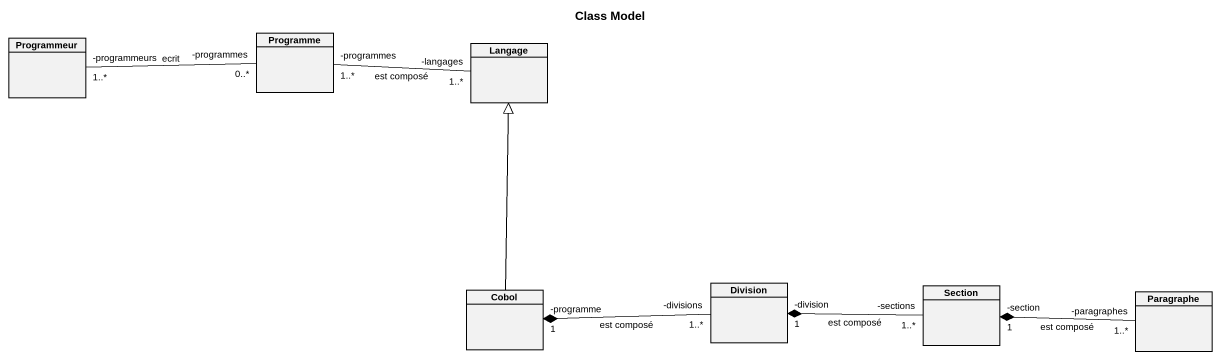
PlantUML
@startuml
title Class Model
hide circle
hide empty members
class Programmeur
class Programme
class Langage
class Cobol
class Division
class Section
class Paragraphe
Programmeur "-programmeurs\n1..*" -right- "-programmes\n0..*" Programme : ecrit
Programme "-programmes\n1..*" -right- "-langages\n1..*" Langage : est composé
Cobol -up-|> Langage
Division "-divisions\n1..*" -left-* "-programme\n1" Cobol : est composé
Section "-sections\n1..*" -left-* "-division\n1" Division : est composé
Paragraphe "-paragraphes\n1..*" -left-* "-section\n1" Section : est composé
@enduml
